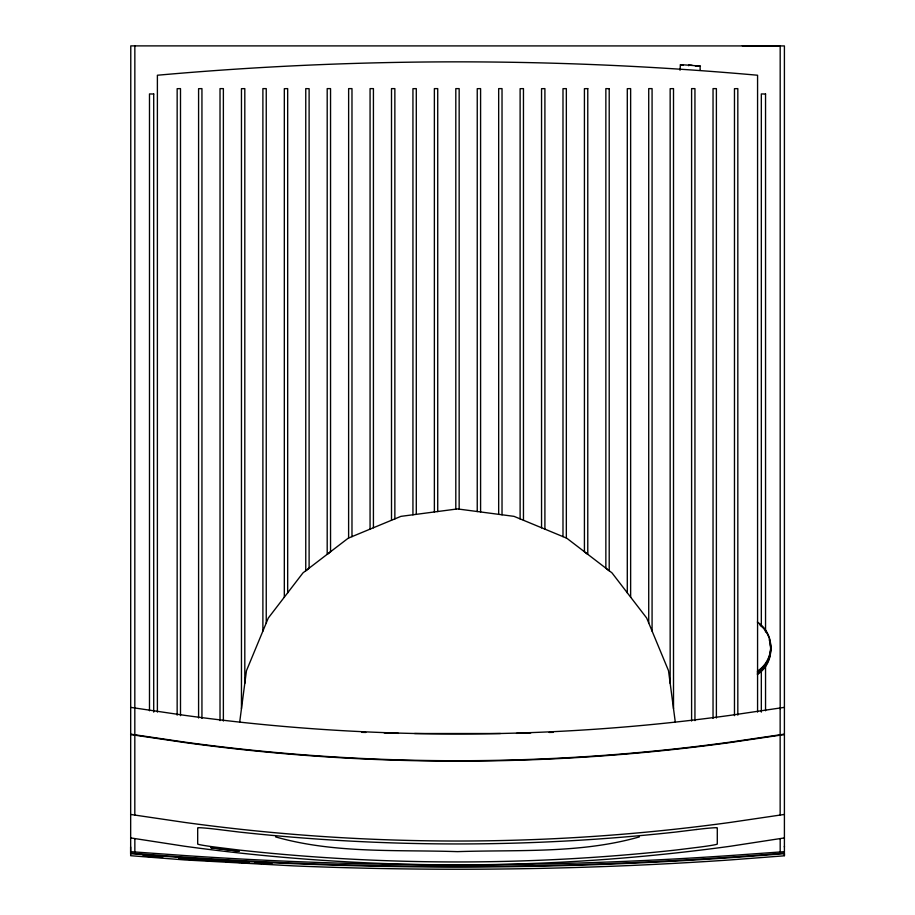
<?xml version="1.0" encoding="UTF-8"?>
<svg xmlns="http://www.w3.org/2000/svg" width="915" height="915" viewBox="0 0 915 915"><rect width="100%" height="100%" fill="white"/><g stroke="black" fill="none" stroke-linecap="round" stroke-linejoin="round"><path stroke-width="1.37" d="M130.628 846.981L130.628 853.672A3994.078 3990.281 0 0 0 784.407 853.661L784.407 855.674L783.171 855.902L729.976 859.951A3994.73 3990.933 0 0 1 293.898 865.899L184.979 859.951L130.662 855.708L130.776 45.887L784.407 45.933L784.407 855.674M153.709 94.028L149.488 93.936L149.488 710.772M213.572 860.546L214.728 860.992L211.079 860.763L219.749 861.301L213.63 860.603M784.407 846.981L784.407 846.398M680.028 70.249L680.394 64.828L681.732 64.702L700.101 66.04L700.169 70.238M239.719 721.889L246.467 670.695L268.289 618.048L303.002 572.847L348.249 538.169L400.942 516.357L457.489 508.923L514.024 516.357L566.717 538.169L611.963 572.847L646.688 618.048L668.51 670.695L675.259 721.889M184.979 859.116L191.201 859.54L178.631 858.682L185.024 859.002M234.697 862.17L240.016 862.422L234.732 862.216M784.338 837.946L730.262 846.261A2007.418 2005.508 0 0 1 184.704 846.261L130.593 837.911M130.628 851.671L184.99 855.571A3994.73 3990.933 0 0 0 729.987 855.571L784.407 851.671M784.338 734.15L730.262 742.122A2007.418 2005.508 0 0 1 184.704 742.122L130.593 734.139M784.338 734.573L730.262 742.534A2007.418 2005.508 0 0 1 184.704 742.534L130.593 734.551M130.593 707.364L184.704 715.347A2007.418 2005.508 0 0 0 730.262 715.347L784.372 707.364M130.593 814.442L184.704 822.425A2007.418 2005.508 0 0 0 730.262 822.425L784.372 814.442M243.584 862.468L249.326 862.982L243.63 862.388M700.444 66.166L695.434 66.212M639.368 836.905C580.339 853.752 518.142 849.635 457.489 851.636C396.824 849.635 334.627 853.752 275.598 836.905M516.483 733.361L530.746 732.938M549.149 732.446L553.243 732.355M152.062 855.285L146.755 855.25A18.346 0.801 0 0 1 145.908 855.193L145.862 855.193A19.112 0.835 0 0 1 144.867 855.125L144.147 855.056M500.413 733.521L414.564 733.521M780.186 45.933L742.34 45.75M765.546 94.028L761.326 93.936L761.326 626.546M144.799 855.113L151.913 855.113M361.734 732.355L365.828 732.446M384.22 732.938L398.483 733.361M223.02 861.164L220.218 860.981L224.518 861.221M154.875 856.177L157.815 856.188L143.095 855.674L144.867 856.085A19.101 0.835 4.3 0 0 145.862 856.234L145.908 856.246A18.346 0.801 4.3 0 0 146.755 856.36L159.244 857.332A14.16 0.618 4.3 0 0 162.71 857.332L152.931 856.063L154.932 856.246M692.083 65.251L688.743 65.022L688.743 65.754M683.333 65.331L680.394 64.828M780.186 45.75L780.186 708.885M780.186 838.941L780.186 851.796M780.152 707.821L780.152 814.899M765.546 93.936L765.546 632.162M765.546 664.999L765.546 710.772M761.326 670.706L761.326 712.11M757.574 712.087L757.574 75.236A3367.749 3364.546 0 0 0 157.391 75.236L157.391 712.087M737.822 715.141L737.822 88.618L734.471 88.686L734.471 715.644M716.388 717.989L716.388 88.618L713.037 88.618L713.037 718.401M694.943 720.631L694.943 88.618L691.603 88.618L691.603 721.043M673.509 708.668L673.509 88.618L670.157 88.686L670.157 683.333M652.075 631.133L652.075 88.618L648.724 88.618L648.724 623.058M630.641 597.243L630.641 88.618L627.29 88.686L627.29 592.886M566.339 538.077L566.339 88.618L562.988 88.686L562.988 536.693M544.905 529.213L544.905 88.618L541.554 88.686L541.554 527.818M523.46 520.338L523.46 88.618L520.12 88.686L520.12 518.954M502.026 514.859L502.026 88.618L498.675 88.618L498.675 514.413M480.592 512.034L480.592 88.618L477.241 88.686L477.241 511.599M459.158 509.22L459.158 88.618L455.807 88.618L455.807 509.22M437.725 511.599L437.725 88.618L434.373 88.618L434.373 512.034M416.291 514.413L416.291 88.618L412.94 88.686L412.94 514.859M394.857 518.954L394.857 88.618L391.506 88.618L391.506 520.338M373.423 527.818L373.423 88.618L370.072 88.618L370.072 529.213M351.978 536.693L351.978 88.618L348.638 88.618L348.615 538.02M287.676 592.886L287.676 88.618L284.325 88.686L284.325 597.243M266.242 623.058L266.242 88.618L262.891 88.618L262.891 631.133M244.808 683.333L244.808 88.618L241.457 88.686L241.457 708.668M223.374 721.043L223.374 88.618L220.023 88.618L220.023 720.631M201.941 718.401L201.941 88.618L198.589 88.686L198.589 717.989M180.495 715.644L180.495 88.618L177.155 88.686L177.155 715.141M153.709 93.936L153.709 712.11M134.848 45.75L134.814 814.899M134.848 838.941L134.848 851.808M757.357 622.04A29.36 29.326 0 0 1 757.357 671.221M769.252 638.464A29.36 29.326 0 0 1 757.357 672.182M759.507 624.545A29.36 29.326 0 0 1 765.786 631.339M766.495 632.448A29.36 29.326 0 0 1 768.806 637.217M770.224 644.675A29.36 29.326 0 0 1 757.357 674.538M769.252 639.86A29.36 29.326 0 0 1 757.357 673.577M784.407 853.077A3994.169 3990.372 0 0 1 130.628 853.089M195.947 859.551L192.219 859.597L199.047 859.986L192.104 859.334L195.947 859.551M207.602 860.294C212.932 861.633 208.037 859.482 207.602 860.294M241.937 862.147L240.817 862.571L244.648 862.754L241.08 862.056L241.937 862.147M255.8 862.822L254.404 863.222L262.067 863.474L254.633 862.708L255.8 862.822M271.835 863.954L262.697 863.36L271.812 863.92M309.11 568.238L305.759 570.811L305.759 88.618L309.11 88.686L309.11 568.238M330.544 551.814L327.193 554.376L327.193 88.618L330.544 88.618L330.544 551.814M199.561 859.837L205.875 860.397L199.561 859.837M225.547 861.427L233.634 861.976L225.547 861.427M207.602 860.5L206.744 860.489L207.556 860.523M227.378 861.507L231.907 861.884L227.378 861.507M696.624 829.493L675.956 832.032A2007.418 2005.508 0 0 1 239.021 832.032L218.353 829.493A20.828 0.904 7 0 0 197.686 827.858L197.686 844.03A20.828 0.904 7 0 0 218.353 847.484L239.021 850.035A2007.418 2005.508 0 0 0 675.956 850.035L696.624 847.484A20.828 0.904 -7 0 0 717.291 844.03L717.291 827.858A20.828 0.904 -7 0 0 696.624 829.493M587.773 88.618L584.422 88.686L584.422 551.814L587.773 554.376L587.773 88.618M609.207 88.686L605.856 88.618L605.856 568.238L609.207 570.811L609.207 88.618M239.021 851.202L210.976 847.748L239.021 851.202"/></g></svg>
